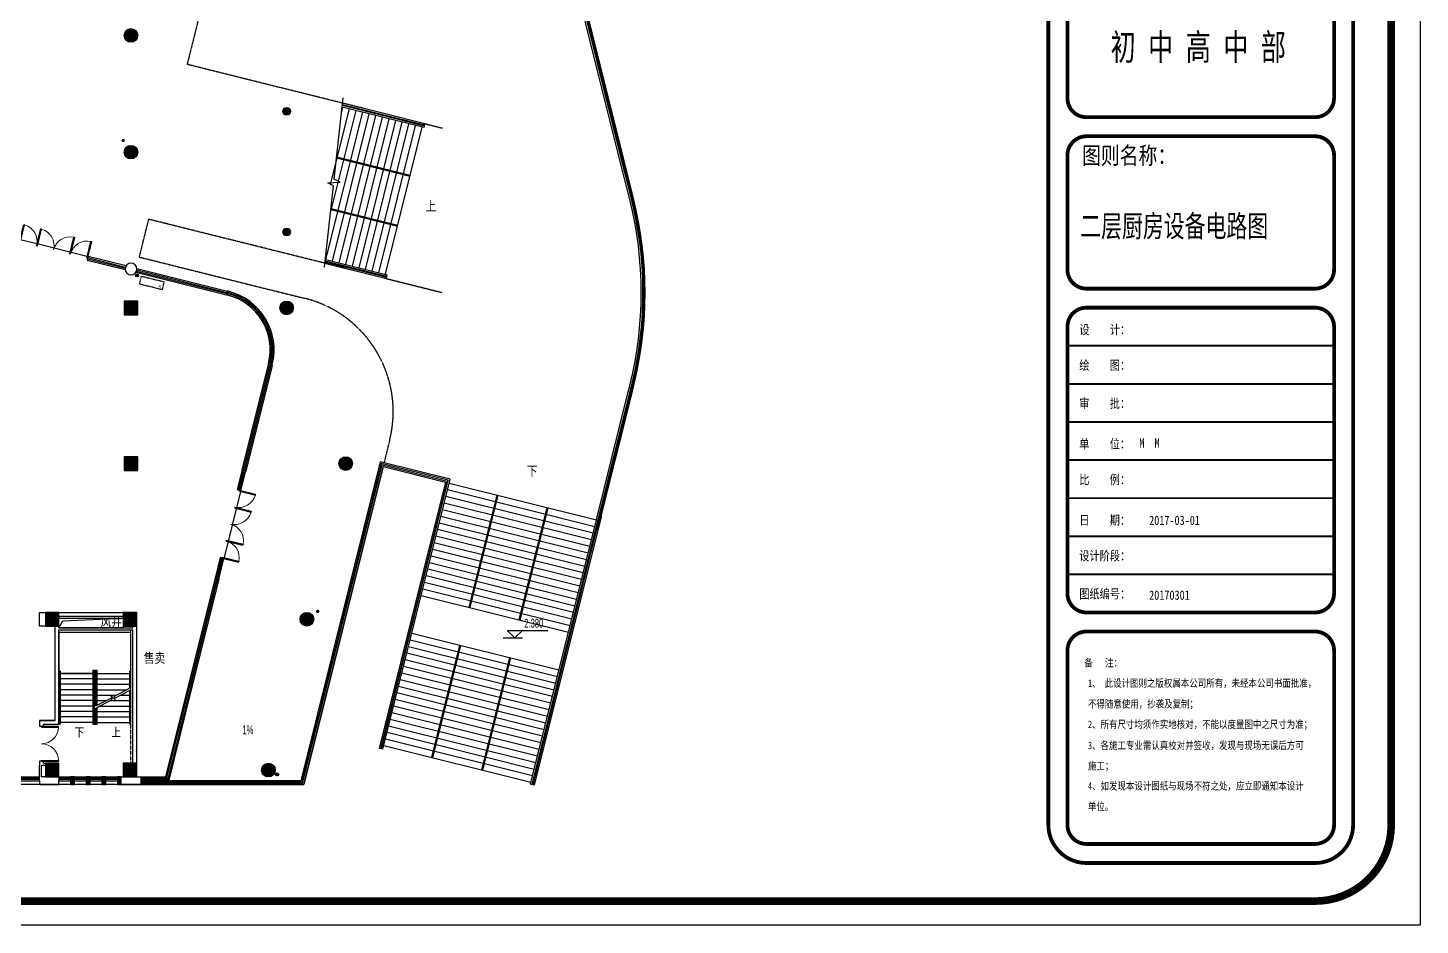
# Model space of a CAD drawing. Header units: inches. Extents: x -584 to 1446124, y -108140 to 99637.
# Drawn here: x 1154924 to 1226479, y 5780 to 51886 of the extents above; entities that cross this region are included whole.
import ezdxf

# ---------------------------------------------------------------- set-up
doc = ezdxf.new("R2010")
doc.units = ezdxf.units.IN
doc.header["$MEASUREMENT"] = 0
doc.linetypes.add('DASH', pattern=[0.35, 0.25, -0.1])
for name, color, linetype in [('0-空调出屋面', 41, 'Continuous'), ('0-雨水', 141, 'Continuous'), ('000外框', 7, 'Continuous'), ('COLUMN', 6, 'Continuous'), ('CURTWALL', 4, 'Continuous'), ('DIM_ELEV', 3, 'Continuous'), ('DIM_SYMB', 3, 'Continuous'), ('LG', 84, 'Continuous'), ('LVTRY', 6, 'Continuous'), ('PUB_HATCH', 8, 'Continuous'), ('PUB_TEXT', 151, 'Continuous'), ('STAIR', 6, 'Continuous'), ('WALL', 7, 'Continuous'), ('WINDOW', 3, 'Continuous'), ('外框', 7, 'Continuous'), ('空调', 205, 'Continuous')]:
    doc.layers.add(name, color=color, linetype=linetype)
doc.styles.add('_TCH_DIM', font='stylu.ttf')
doc.styles.add('HZ-1', font='MingLiU.ttf', dxfattribs={"width": 0.8})
doc.styles.add('宋体平面', font='', dxfattribs={"width": 0.8})
doc.styles.add('黑体', font='simhei.ttf', dxfattribs={"width": 0.7})
doc.styles.get('宋体平面').set_extended_font_data('SimSun')

# ---------------------------------------------------------------- blocks, each defined once
blk = doc.blocks.new('vhjkghkghkl')
at = {"layer": '空调', "linetype": 'DASH', "ltscale": 0.3}
blk.add_lwpolyline([(134071, 540199), (134071, 539779), (132871, 539779), (132871, 540199), (134071, 540199)], close=True, dxfattribs=at)
at = {"layer": '空调', "linetype": 'DASH', "ltscale": 0.3, "style": 'HZ-1'}
blk.add_text('AC', height=100, dxfattribs=at).set_placement((133846, 539867))
blk = doc.blocks.new('_YZH')
blk.add_circle((0, 0), 0.5)
at = {"layer": 'PUB_HATCH', "const_width": 0.5}
blk.add_lwpolyline([(-0.25, 0, 1), (0.25, 0, 1)], format="xyb", close=True, dxfattribs=at)
blk = doc.blocks.new('_FZH')
at = {"layer": 'WALL'}
blk.add_lwpolyline([(-0.5, -0.5), (0.5, -0.5), (0.5, 0.5), (-0.5, 0.5)], close=True, dxfattribs=at)
blk.add_solid([(-0.5, -0.5), (0.5, -0.5), (-0.5, 0.5), (0.5, 0.5)], dxfattribs=at)
blk = doc.blocks.new('$DorLib2D$00000001')
for p, q in [((0.45, 0.975), (0.5, 0.975)), ((0.45, 0), (0.45, 0.975)), ((0.5, 0), (0.5, 0.975)), ((0.5, 0), (0.45, 0))]:
    blk.add_line(p, q)
at = {"lineweight": 13}
blk.add_arc((0.475, 0), 0.975, 91.46928, 180, dxfattribs=at)
blk = doc.blocks.new('$DorLib2D$00000002')
for p, q in [((-0.5, 0), (-0.5, 0.4875)), ((-0.475, 0.4875), (-0.5, 0.4875)), ((-0.475, 0), (-0.475, 0.4875)), ((0.475, 0), (0.475, 0.4875)), ((0.475, 0.4875), (0.5, 0.4875)), ((0.5, 0), (0.5, 0.4875)), ((-0.5, 0), (-0.475, 0)), ((0.5, 0), (0.475, 0))]:
    blk.add_line(p, q)
at = {"lineweight": 13}
for centre, start, end in [((-0.4875, 0), 0, 88.53072), ((0.4875, 0), 91.46928, 180)]:
    blk.add_arc(centre, 0.4875, start, end, dxfattribs=at)
blk = doc.blocks.new('$WINLIB2D$00000001')
at = {"color": 0}
for points in [[(-0.5, 0.5), (-0.5, -0.5)], [(-0.5, 0.5), (0.5, 0.5)], [(0.5, 0.167), (-0.5, 0.167)], [(0.5, -0.5), (0.5, 0.5)], [(0.5, -0.167), (-0.5, -0.167)], [(-0.5, -0.5), (0.5, -0.5)]]:
    blk.add_lwpolyline(points, dxfattribs=at)

msp = doc.modelspace()

# ---------------------------------------------------------------- hatches: boundary and pattern name
at = {"layer": '0-空调出屋面'}
h = msp.add_hatch(dxfattribs=at)
h.set_pattern_fill('ANSI31', color=256, scale=10, style=0)
h.set_pattern_definition([(315, (1160471.967, 39231.344), (-11.2253, -11.2253), [])])
h.paths.add_polyline_path([(1160472, 39166.3, -1), (1160602, 39166.3, -1)])
h = msp.add_hatch(dxfattribs=at)
h.set_pattern_fill('ANSI31', color=256, scale=10, style=0)
h.set_pattern_definition([(315, (1167665.042, 13588.803), (-11.2253, -11.2253), [])])
h.paths.add_polyline_path([(1167665, 13523.8, -1), (1167795, 13523.8, -1)])
at = {"layer": '0-雨水'}
h = msp.add_hatch(color=256, dxfattribs=at)
edge = h.paths.add_edge_path()
edge.add_arc((1159823.9, 46098.6), 75, -180, 0, ccw=False)
edge.add_arc((1159823.9, 46098.6), 75, 0, 180, ccw=False)
h = msp.add_hatch(color=256, dxfattribs=at)
edge = h.paths.add_edge_path()
edge.add_arc((1169823.9, 21898.6), 75, 180, 360)
edge.add_arc((1169823.9, 21898.6), 75, 360, 540)

# ---------------------------------------------------------------- linework, layer by layer
at = {"linetype": 'DASH'}
msp.add_line((1160223.9, 14098.6), (1160223.9, 20948.6), dxfattribs=at)
msp.add_lwpolyline([(1159823.9, 21048.6), (1156523.9, 21048.6), (1156523.9, 21548.6), (1159823.9, 21548.6)], close=True)
msp.add_lwpolyline([(1156523.9, 21048.6), (1156718.5, 21414.8), (1159823.9, 21548.6)])
for centre in [(1168223.9, 47598.3), (1168223.9, 41398.3)]:
    msp.add_circle(centre, 200)
at = {"layer": '0-空调出屋面'}
for centre, radius in [((1160537, 39166.3), 75), ((1160537, 39166.3), 65), ((1167730, 13523.8), 75), ((1167730, 13523.8), 65)]:
    msp.add_circle(centre, radius, dxfattribs=at)
at = {"layer": '0-雨水', "linetype": 'DASH'}
for p, q in [((1175215.9, 46988.9), (1176223.9, 46737.6)), ((1173232.2, 39032.5), (1176223.9, 38286.6))]:
    msp.add_line(p, q, dxfattribs=at)
at = {"layer": '0-雨水', "const_width": 20}
for points in [[(1159898.9, 46098.6, -1), (1159748.9, 46098.6, -1), (1159898.9, 46098.6, -1)], [(1169748.9, 21898.6, 1), (1169898.9, 21898.6, 1), (1169748.9, 21898.6, 1)]]:
    msp.add_lwpolyline(points, format="xyb", dxfattribs=at)
at = {"layer": 'COLUMN'}
for p, q in [((1165181.5, 38360.2), (1165133.1, 38166.1)), ((1165133.1, 38166.1), (1165181.6, 38154)), ((1165230, 38348.1), (1165181.5, 38360.2)), ((1165181.6, 38154), (1165230, 38348.1)), ((1167293.9, 34638.6), (1167281.8, 34590.1)), ((1167281.8, 34590.1), (1167475.9, 34541.7)), ((1167488, 34590.2), (1167293.9, 34638.6)), ((1167475.9, 34541.7), (1167488, 34590.2)), ((1165927, 29156.4), (1165914.9, 29107.9)), ((1165914.9, 29107.9), (1166109, 29059.5)), ((1166121.1, 29108), (1165927, 29156.4)), ((1166109, 29059.5), (1166121.1, 29108)), ((1164560.2, 23674.3), (1164548.1, 23625.7)), ((1164548.1, 23625.7), (1164742.1, 23577.4)), ((1164754.2, 23625.9), (1164560.2, 23674.3)), ((1164742.1, 23577.4), (1164754.2, 23625.9)), ((1163193.3, 18192.1), (1163181.2, 18143.6)), ((1163181.2, 18143.6), (1163375.3, 18095.2)), ((1163387.4, 18143.7), (1163193.3, 18192.1)), ((1163375.3, 18095.2), (1163387.4, 18143.7)), ((1155523.9, 13198.6), (1155523.9, 12998.6)), ((1155523.9, 12998.6), (1156523.9, 12998.6)), ((1156523.9, 13398.6), (1155623.9, 13398.6)), ((1156523.9, 12998.6), (1156523.9, 13198.6)), ((1162017.9, 13414), (1161978.5, 13383.2)), ((1161978.5, 13383.2), (1162122.9, 13198.4)), ((1162162.3, 13229.1), (1162017.9, 13414)), ((1162122.9, 13198.4), (1162162.3, 13229.1))]:
    msp.add_line(p, q, dxfattribs=at)
for start, end in [(0, 180), (180, 0)]:
    msp.add_arc((1160223.9, 39493.2), 300, start, end, dxfattribs=at)
at = {"layer": 'CURTWALL'}
for p, q in [((1158018.8, 40146), (1157970.4, 39952)), ((1158002.7, 40081.3), (1159942.6, 39597.7)), ((1159973.6, 39658.7), (1158018.8, 40146)), ((1157970.4, 39952), (1159925.2, 39464.6)), ((1157986.6, 40016.7), (1159926.5, 39533)), ((1160505.1, 39388.7), (1165149.2, 38230.8)), ((1160521.2, 39453.4), (1165165.4, 38295.5)), ((1160522.5, 39521.8), (1165181.5, 38360.2)), ((1160474.1, 39327.7), (1165133.1, 38166.1)), ((1167281.8, 34590.1), (1165927, 29156.4)), ((1167346.5, 34574), (1165991.7, 29140.3)), ((1167411.2, 34557.8), (1166056.4, 29124.2)), ((1167475.9, 34541.7), (1166121.1, 29108)), ((1165914.9, 29107.9), (1165679.1, 28161.9)), ((1165979.6, 29091.8), (1165743.8, 28145.7)), ((1166044.3, 29075.7), (1165808.4, 28129.6)), ((1165873.1, 28113.5), (1166109, 29059.5)), ((1165679.1, 28161.9), (1165873.1, 28113.5)), ((1164808.2, 24668.8), (1164560.2, 23674.3)), ((1164872.8, 24652.7), (1164624.9, 23658.1)), ((1164937.5, 24636.6), (1164689.6, 23642)), ((1164754.2, 23625.9), (1165002.2, 24620.4)), ((1165002.2, 24620.4), (1164808.2, 24668.8)), ((1164548.1, 23625.7), (1163193.3, 18192.1)), ((1164612.8, 23609.6), (1163258, 18176)), ((1164677.5, 23593.5), (1163322.7, 18159.8)), ((1164742.1, 23577.4), (1163387.4, 18143.7)), ((1163181.2, 18143.6), (1161998.2, 13398.6)), ((1163245.9, 18127.4), (1162057.9, 13362.7)), ((1163310.6, 18111.3), (1162110, 13296)), ((1163375.3, 18095.2), (1162162.1, 13229.4)), ((1160723.9, 13398.6), (1161998.2, 13398.6)), ((1160723.9, 13331.9), (1162018.5, 13331.9)), ((1160723.9, 13265.2), (1162070.6, 13265.2)), ((1160723.9, 13198.6), (1162122.7, 13198.6)), ((1162123.2, 13198.6), (1162154.4, 13198.6)), ((1162162, 13228.9), (1162154.4, 13198.6))]:
    msp.add_line(p, q, dxfattribs=at)
for radius in [2900, 2966.7, 3033.3, 3100]:
    msp.add_arc((1164480, 35340.2), radius, 346, 76, dxfattribs=at)
at = {"layer": 'DIM_ELEV'}
for p, q in [((1179952.7, 20538), (1179562.7, 20928)), ((1179562.7, 20928), (1181640.3, 20928)), ((1179952.7, 20538), (1180342.7, 20928)), ((1179346.7, 20538), (1180342.7, 20538))]:
    msp.add_line(p, q, dxfattribs=at)
at = {"layer": 'DIM_SYMB'}
msp.add_lwpolyline([(1170170, 39591.5), (1170633.8, 43770.4), (1170333.4, 43919.1), (1170971.8, 43960), (1170671.1, 44105.9), (1171134.9, 48284.8)], dxfattribs=at)
for points in [[(1175215.1, 42775.2, 0, 0, 0), (1172663.2, 43411.5, 120, 0, 0), (1172226.6, 43520.3, 0, 0, 0)], [(1180646.6, 28702.6, 0, 0, 0), (1177187.5, 14828.9, 120, 0, 0), (1177078.6, 14392.3, 0, 0, 0)], [(1157423.9, 16058.6, 0, 0, 0), (1157423.9, 19768.6, 0, 0, 0), (1159323.9, 19768.6, 0, 0, 0), (1159323.9, 17988.6, 104, 0, 0), (1159323.9, 17598.6, 0, 0, 0)], [(1166273.7, 16149.8, 0, 0, 0), (1167592.6, 17696.9, 104, 0, 0), (1167845.6, 17993.7, 0, 0, 0)], [(1159323.9, 16058.6, 0, 0, 0), (1159323.9, 16928.6, 104, 0, 0), (1159323.9, 17318.6, 0, 0, 0)]]:
    msp.add_lwpolyline(points, format="xyseb", dxfattribs=at)
at = {"layer": 'LG'}
for p, q in [((1175303.8, 46838.2), (1171090.9, 47888.6)), ((1175315.9, 46886.7), (1171096.5, 47938.7)), ((1170793.2, 45205.9), (1174559.6, 44266.9)), ((1170798.7, 45256.1), (1174571.7, 44315.4)), ((1170498.2, 42548.4), (1173918.5, 41695.6)), ((1170503.8, 42598.5), (1173930.6, 41744.1)), ((1170200.5, 39865.7), (1173368.4, 39075.8)), ((1170206, 39915.8), (1173380.5, 39124.4)), ((1173089, 29495.9), (1169006.9, 13123.6)), ((1169046, 13073.6), (1173125.4, 29435.3)), ((1176533.5, 28637.1), (1173089, 29495.9)), ((1173125.4, 29435.3), (1176472.9, 28600.6)), ((1173092.2, 14834.6), (1176533.5, 28637.1)), ((1176472.9, 28600.6), (1173043.7, 14846.7)), ((1177610.7, 22106.7), (1179050.1, 27880)), ((1177659.2, 22094.6), (1179098.6, 27867.9)), ((1180182, 21465.6), (1181621.4, 27238.9)), ((1180230.5, 21453.5), (1181669.9, 27226.8)), ((1175687.4, 14392.9), (1177126.8, 20166.1)), ((1175735.9, 14380.8), (1177175.4, 20154)), ((1178258.7, 13751.8), (1179698.1, 19525)), ((1178307.2, 13739.7), (1179746.6, 19512.9)), ((1169006.9, 13123.6), (1160723.9, 13123.6)), ((1160723.9, 13073.6), (1169046, 13073.6))]:
    msp.add_line(p, q, dxfattribs=at)
for points in [[(1172612.9, 88475.2), (1173012.3, 86873.6), (1175012.3, 86873.6), (1185372.8, 45319.9), (1185893.1, 43233, -0.1217348), (1185985.8, 33691.9), (1180833.1, 13006.8)], [(1172664.5, 88475.2), (1173051.3, 86923.6), (1175051.3, 86923.6), (1185421.3, 45332), (1185941.6, 43245.3, -0.121736), (1186034.4, 33680.1), (1180881.7, 12994.7)]]:
    msp.add_lwpolyline(points, format="xyb", dxfattribs=at)
at = {"layer": 'LVTRY'}
for p, q in [((1156323.9, 21148.6), (1155523.9, 21148.6)), ((1156323.9, 16298.6), (1155523.9, 16298.6))]:
    msp.add_line(p, q, dxfattribs=at)
at = {"layer": 'STAIR', "linetype": 'DASH', "ltscale": 3}
for p, q in [((1163774, 52677.8), (1163108.3, 50007.7)), ((1171104.8, 48014), (1163108.3, 50007.7)), ((1172154.5, 47752.3), (1171104.8, 48014)), ((1161124.6, 42051.3), (1160640.7, 40110.7)), ((1171241.8, 39528.8), (1161124.6, 42051.3)), ((1160640.7, 40110.7), (1169151.6, 37988.7)), ((1173521.9, 30715.4), (1173228.4, 29538.4))]:
    msp.add_line(p, q, dxfattribs=at)
at = {"layer": 'STAIR'}
for p, q in [((1175334, 46959.5), (1171104.8, 48014)), ((1170245.2, 39983.4), (1172132.2, 47551.7)), ((1170245.2, 39983.4), (1172132.2, 47551.7)), ((1170477.5, 42361.8), (1171792.6, 47636.4)), ((1170486.2, 43843.5), (1171453, 47721)), ((1170584.8, 39898.7), (1172471.8, 47467)), ((1170924.4, 39814), (1172811.4, 47382.3)), ((1171056.3, 47576.7), (1171113.4, 47805.7)), ((1175285.7, 46765.4), (1171082.6, 47813.4)), ((1171264, 39729.4), (1173151, 47297.7)), ((1171603.6, 39644.7), (1173490.6, 47213)), ((1171943.2, 39560), (1173830.2, 47128.3)), ((1172282.8, 39475.3), (1174169.8, 47043.6)), ((1172622.4, 39390.7), (1174509.4, 46959)), ((1172962, 39306), (1174849, 46874.3)), ((1173301.6, 39221.3), (1175188.6, 46789.6)), ((1175285.7, 46765.4), (1175334, 46959.5)), ((1170192.1, 39790.5), (1173350.3, 39003.1)), ((1170214.4, 39991.1), (1173398.7, 39197.1)), ((1173350.3, 39003.1), (1173398.7, 39197.1)), ((1173034.3, 29586.8), (1168948.3, 13198.6)), ((1173180, 29344.4), (1169104.6, 12998.6)), ((1176624.4, 28691.7), (1173034.3, 29586.8)), ((1173180, 29344.4), (1176382, 28546)), ((1169104.6, 12998.6), (1173176.6, 29330.8)), ((1173165, 14816.5), (1176624.4, 28691.7)), ((1176382, 28546), (1172970.9, 14864.8)), ((1176491.2, 28157.3), (1184059.5, 26270.3)), ((1176575.9, 28496.9), (1184144.2, 26609.9)), ((1176321.9, 27478.1), (1183890.2, 25591.1)), ((1176406.5, 27817.7), (1183974.8, 25930.7)), ((1176152.5, 26798.9), (1183720.8, 24911.9)), ((1176237.2, 27138.5), (1183805.5, 25251.5)), ((1175898.5, 25780), (1183466.8, 23893)), ((1175983.2, 26119.6), (1183551.5, 24232.7)), ((1176067.8, 26459.2), (1183636.1, 24572.3)), ((1175729.1, 25100.8), (1183297.4, 23213.8)), ((1175813.8, 25440.4), (1183382.1, 23553.4)), ((1175559.8, 24421.6), (1183128.1, 22534.6)), ((1175644.5, 24761.2), (1183212.8, 22874.2)), ((1175390.5, 23742.4), (1182958.8, 21855.4)), ((1175475.1, 24082), (1183043.4, 22195)), ((1175221.1, 23063.2), (1182789.4, 21176.2)), ((1175305.8, 23402.8), (1182874.1, 21515.8)), ((1175136.4, 22723.6), (1182704.7, 20836.6)), ((1160223.9, 20818.6), (1156523.9, 20818.6)), ((1156523.9, 20818.6), (1156523.9, 18838.6)), ((1160223.9, 18838.6), (1160223.9, 20818.6)), ((1174652.6, 20783), (1182220.9, 18896)), ((1174483.2, 20103.8), (1182051.6, 18216.8)), ((1174567.9, 20443.4), (1182136.2, 18556.4)), ((1174313.9, 19424.6), (1181882.2, 17537.6)), ((1174398.6, 19764.2), (1181966.9, 17877.2)), ((1156523.9, 18838.6), (1156523.9, 16098.6)), ((1156583.9, 18838.6), (1156523.9, 18838.6)), ((1156523.9, 18838.6), (1156523.9, 18718.6)), ((1156523.9, 18718.6), (1156523.9, 16198.6)), ((1156583.9, 18838.6), (1156583.9, 16098.6)), ((1158263.9, 18718.6), (1156583.9, 18718.6)), ((1156583.9, 18718.6), (1158263.9, 18718.6)), ((1158483.9, 18868.6), (1158263.9, 18868.6)), ((1158263.9, 18868.6), (1158263.9, 16098.6)), ((1158423.9, 18808.6), (1158323.9, 18808.6)), ((1158323.9, 18808.6), (1158323.9, 16158.6)), ((1158323.9, 18718.6), (1158323.9, 16198.6)), ((1158323.9, 18718.6), (1158423.9, 18718.6)), ((1158423.9, 17047.3), (1158423.9, 18808.6)), ((1158423.9, 17047.3), (1158423.9, 18718.6)), ((1158483.9, 17078.4), (1158483.9, 18868.6)), ((1158483.9, 18718.6), (1160163.9, 18718.6)), ((1158483.9, 18718.6), (1160163.9, 18718.6)), ((1160163.9, 17951.4), (1160163.9, 18838.6)), ((1160163.9, 18838.6), (1160223.9, 18838.6)), ((1160223.9, 17982.6), (1160223.9, 18838.6)), ((1160223.9, 18718.6), (1160223.9, 18838.6)), ((1160223.9, 17982.6), (1160223.9, 18718.6)), ((1174144.6, 18745.4), (1181712.9, 16858.4)), ((1174229.2, 19085), (1181797.5, 17198)), ((1158263.9, 18438.6), (1156583.9, 18438.6)), ((1158263.9, 18158.6), (1156583.9, 18158.6)), ((1158483.9, 18438.6), (1160163.9, 18438.6)), ((1158483.9, 18158.6), (1160163.9, 18158.6)), ((1159374.7, 17541.3), (1160223.9, 17982.6)), ((1173975.2, 18066.2), (1181543.5, 16179.2)), ((1174059.9, 18405.8), (1181628.2, 16518.8)), ((1158263.9, 17878.6), (1156583.9, 17878.6)), ((1158263.9, 17598.6), (1156583.9, 17598.6)), ((1158263.9, 17318.6), (1156583.9, 17318.6)), ((1158423.9, 17047.3), (1159233, 17467.7)), ((1158423.9, 16934.6), (1159255.3, 17366.6)), ((1158483.9, 17878.6), (1160023.7, 17878.6)), ((1158483.9, 17598.6), (1159484.8, 17598.6)), ((1158483.9, 17318.6), (1158946, 17318.6)), ((1159162.9, 17318.6), (1160163.9, 17318.6)), ((1159255.3, 17366.6), (1159216.8, 17540.8)), ((1159216.8, 17540.8), (1159415, 17359)), ((1159415, 17359), (1159374.7, 17541.3)), ((1159397, 17440.3), (1160223.9, 17869.9)), ((1159701.7, 17598.6), (1160163.9, 17598.6)), ((1160163.9, 16098.6), (1160163.9, 17838.7)), ((1160223.9, 16198.6), (1160223.9, 17869.9)), ((1160223.9, 16098.6), (1160223.9, 17869.9)), ((1173805.9, 17387), (1181374.2, 15500)), ((1173890.5, 17726.6), (1181458.8, 15839.6)), ((1158263.9, 17038.6), (1156583.9, 17038.6)), ((1158263.9, 16758.6), (1156583.9, 16758.6)), ((1158263.9, 16478.6), (1156583.9, 16478.6)), ((1158423.9, 16198.6), (1158423.9, 16934.6)), ((1158423.9, 16158.6), (1158423.9, 16934.6)), ((1158483.9, 16098.6), (1158483.9, 16965.8)), ((1158483.9, 16758.6), (1160163.9, 16758.6)), ((1158483.9, 16478.6), (1160163.9, 16478.6)), ((1158624, 17038.6), (1160163.9, 17038.6)), ((1173636.5, 16707.8), (1181204.8, 14820.8)), ((1173721.2, 17047.4), (1181289.5, 15160.4)), ((1156583.9, 16098.6), (1156523.9, 16098.6)), ((1158263.9, 16198.6), (1156583.9, 16198.6)), ((1158263.9, 16098.6), (1158483.9, 16098.6)), ((1158423.9, 16198.6), (1158323.9, 16198.6)), ((1158323.9, 16158.6), (1158423.9, 16158.6)), ((1158483.9, 16198.6), (1160163.9, 16198.6)), ((1160163.9, 16098.6), (1160223.9, 16098.6)), ((1173467.2, 16028.6), (1181035.5, 14141.6)), ((1173551.8, 16368.2), (1181120.2, 14481.2)), ((1173297.8, 15349.4), (1180866.1, 13462.4)), ((1173382.5, 15689), (1180950.8, 13802)), ((1173165, 14816.5), (1172970.9, 14864.8)), ((1173213.2, 15009.8), (1180781.5, 13122.8)), ((1173213.2, 15009.8), (1180781.5, 13122.8)), ((1160723.9, 12998.6), (1124523.9, 12998.6)), ((1168948.3, 13198.6), (1160723.9, 13198.6)), ((1160723.9, 12998.6), (1169104.6, 12998.6))]:
    msp.add_line(p, q, dxfattribs=at)
for points in [[(1184144.2, 26609.9), (1185766.7, 33117.4), (1185858, 33483.6, 0.1227846), (1185858, 43063.7), (1185337.8, 45150.2), (1174953.7, 86798.6), (1172953.7, 86798.6), (1172535.6, 88475.2)], [(1184223.9, 26102.7), (1185960.8, 33069), (1186052.1, 33435.3, 0.1227846), (1186052.1, 43112.1), (1185531.8, 45198.6), (1175109.9, 86998.6), (1173109.9, 86998.6), (1172741.8, 88475.2)]]:
    msp.add_lwpolyline(points, format="xyb", dxfattribs=at)
msp.add_lwpolyline([(1184386.6, 26755.6), (1180951.3, 12977.4), (1180757.3, 13025.7), (1184144.2, 26609.9)], dxfattribs=at)
at = {"layer": 'STAIR', "linetype": 'DASH', "ltscale": 3}
msp.add_arc((1167700.1, 32166.9), 6000, 346, 76, dxfattribs=at)
at = {"layer": 'WALL'}
for p, q in [((1156523.9, 21848.6), (1159823.9, 21848.6)), ((1156523.9, 21648.6), (1159823.9, 21648.6)), ((1156323.9, 21048.6), (1156323.9, 21148.6)), ((1156323.9, 16298.6), (1156323.9, 21048.6)), ((1156523.9, 21048.6), (1156523.9, 21148.6)), ((1156523.9, 21048.6), (1160323.9, 21048.6)), ((1156523.9, 16098.6), (1156523.9, 20948.6)), ((1156523.9, 20948.6), (1160323.9, 20948.6)), ((1160323.9, 21048.6), (1160323.9, 21148.6)), ((1160323.9, 14098.6), (1160323.9, 20948.6)), ((1160523.9, 21048.6), (1160523.9, 21148.6)), ((1160523.9, 14098.6), (1160523.9, 21048.6)), ((1155523.9, 16298.6), (1155523.9, 15998.6)), ((1155523.9, 16298.6), (1156323.9, 16298.6)), ((1155523.9, 15998.6), (1155723.9, 15998.6)), ((1155723.9, 15998.6), (1155723.9, 16098.6)), ((1155723.9, 16098.6), (1156523.9, 16098.6)), ((1155723.9, 14198.6), (1155523.9, 14198.6)), ((1155523.9, 14198.6), (1155523.9, 13998.6)), ((1155523.9, 13398.6), (1155523.9, 13998.6)), ((1155623.9, 13398.6), (1155623.9, 13998.6)), ((1155623.9, 13998.6), (1155823.9, 13998.6)), ((1155723.9, 14098.6), (1155723.9, 14198.6)), ((1155723.9, 14098.6), (1155823.9, 14098.6)), ((1154123.9, 13398.6), (1155523.9, 13398.6)), ((1154123.9, 13198.6), (1155523.9, 13198.6)), ((1159723.9, 13398.6), (1160723.9, 13398.6)), ((1159723.9, 12998.6), (1160723.9, 12998.6)), ((1160723.9, 13398.6), (1160723.9, 12998.6))]:
    msp.add_line(p, q, dxfattribs=at)
msp.add_lwpolyline([(1155823.9, 21148.6), (1155523.9, 21148.6), (1155523.9, 21848.6), (1155823.9, 21848.6)], dxfattribs=at)
at = {"layer": 'WINDOW'}
for p, q in [((1154525.8, 41017), (1155399, 40799.2)), ((1155399, 40799.2), (1157145.6, 40363.8)), ((1157145.6, 40363.8), (1158018.8, 40146)), ((1165873.1, 28113.5), (1165655.4, 27240.2)), ((1165655.4, 27240.2), (1165219.9, 25493.7)), ((1165219.9, 25493.7), (1165002.2, 24620.4))]:
    msp.add_line(p, q, dxfattribs=at)
at = {"layer": '外框', "lineweight": -2}
for p, q in [((1226478.5, 99636.8), (1226478.5, 5779.8)), ((1226478.5, 5779.8), (1092541.1, 5779.8))]:
    msp.add_line(p, q, dxfattribs=at)
for points, const_width in [([(1097744.8, 7015.2), (1221075.8, 7015.2, 0.4142136), (1224991.1, 10930.4), (1224991.1, 94453.3, 0.4142136), (1221075.8, 98368.5), (1097744.8, 98368.5, 0.4142136), (1093829.6, 94453.3), (1093829.6, 10930.4, 0.4142136)], 391.5), ([(1209330, 8972.8), (1221075.8, 8972.8, 0.4142136), (1223033.5, 10930.4), (1223033.5, 94453.3, 0.4142136), (1221075.8, 96410.9), (1209330, 96410.9, 0.4142136), (1207372.4, 94453.3), (1207372.4, 10930.4, 0.4142136)], 195.8), ([(1209330, 47295.7), (1221075.8, 47295.7, 0.4142136), (1222054.7, 48274.5), (1222054.7, 54147.4, 0.4142136), (1221075.8, 55126.2), (1209330, 55126.2, 0.4142136), (1208351.2, 54147.4), (1208351.2, 48274.5, 0.4142136)], 195.8), ([(1209330, 38486.3), (1221075.8, 38486.3, 0.4142136), (1222054.7, 39465.1), (1222054.7, 45338, 0.4142136), (1221075.8, 46316.8), (1209330, 46316.8, 0.4142136), (1208351.2, 45338), (1208351.2, 39465.1, 0.4142136)], 195.8), ([(1209330, 21846.4), (1221075.8, 21846.4, 0.4142136), (1222054.7, 22825.2), (1222054.7, 36528.7, 0.4142136), (1221075.8, 37507.5), (1209330, 37507.5, 0.4142136), (1208351.2, 36528.7), (1208351.2, 22825.2, 0.4142136)], 195.8), ([(1209330, 9951.6), (1221075.8, 9951.6, 0.4142136), (1222054.7, 10930.4), (1222054.7, 19888.8, 0.4142136), (1221075.8, 20867.6), (1209330, 20867.6, 0.4142136), (1208351.2, 19888.8), (1208351.2, 10930.4, 0.4142136)], 195.8)]:
    msp.add_lwpolyline(points, format="xyb", close=True, dxfattribs=dict(at, const_width=const_width))
at = {"layer": '外框', "lineweight": -2, "const_width": 97.9}
for points in [[(1208351.2, 35549.9), (1222054.7, 35549.9)], [(1208351.2, 33592.2), (1222054.7, 33592.2)], [(1208351.2, 31634.6), (1222054.7, 31634.6)], [(1208351.2, 29676.9), (1222054.7, 29676.9)], [(1208351.2, 27719.3), (1222054.7, 27719.3)], [(1208351.2, 25761.7), (1222054.7, 25761.7)], [(1208351.2, 23804), (1222054.7, 23804)]]:
    msp.add_lwpolyline(points, dxfattribs=at)

# ---------------------------------------------------------------- block references
at = {"layer": 'COLUMN'}
for name, p, xscale, yscale, zscale in [('_YZH', (1160223.9, 51498.6), 700, 700, 700), ('_YZH', (1168223.9, 47598.3), 400, 400, 400), ('_YZH', (1160223.9, 45498.6), 700, 700, 700), ('_YZH', (1168223.9, 41398.3), 400, 400, 400), ('_FZH', (1160223.9, 37498.6), 700, 700, 700), ('_YZH', (1168223.9, 37498.6), 700, 700, 700), ('_FZH', (1160223.9, 29498.6), 700, 700, 700), ('_YZH', (1171260.3, 29498.6), 700, 700, 700), ('_FZH', (1156173.9, 21498.6), 700, 700, 700), ('_FZH', (1160173.9, 21498.6), 700, 700, 700), ('_YZH', (1169265.7, 21498.6), 700, 700, 700), ('_FZH', (1156173.9, 13748.6), 700, 700, 700), ('_FZH', (1160173.9, 13748.6), 700, 700, 700), ('_YZH', (1167290.4, 13745.8), 700, 700, 700), ('_FZH', (1157223.9, 13198.6), 200, 400, 400), ('_FZH', (1158023.9, 13198.6), 200, 400, 400), ('_FZH', (1158823.9, 13198.6), 200, 400, 400), ('_FZH', (1159623.9, 13198.6), 200, 400, 400)]:
    msp.add_blockref(name, p, dxfattribs=dict(at, xscale=xscale, yscale=yscale, zscale=zscale))
at = {"layer": 'WINDOW'}
for name, p, xscale, yscale, zscale, rotation in [('$DorLib2D$00000001', (1154938.2, 40811.1), -900.0000000000982, 900, -900, 346.000000000001), ('$DorLib2D$00000002', (1156248.1, 40484.5), -1799.99999999997, 1800, -1800, 345.9999999999991), ('$DorLib2D$00000001', (1157558, 40157.9), 900.0000000000982, 900, 900, 346.0000000000009), ('$DorLib2D$00000001', (1165667.2, 27701), -899.9999999999711, 900, -900, 256.0000000000027), ('$DorLib2D$00000002', (1165340.6, 26391.1), -1799.999999999999, 1800, -1800, 256.0000000000032), ('$DorLib2D$00000001', (1165014, 25081.2), 899.9999999999711, 900, 900, 256.0000000000027), ('$DorLib2D$00000002', (1155623.9, 15098.6), -1800, -1800, -1800, 89.99999999997779)]:
    msp.add_blockref(name, p, dxfattribs=dict(at, xscale=xscale, yscale=yscale, zscale=zscale, rotation=rotation))
for p, xscale, yscale, zscale in [((1154823.9, 13298.6), 1400, 200, 1400), ((1156823.9, 13298.6), 600, 200, 600), ((1157623.9, 13298.6), 600, -200, 600), ((1158423.9, 13298.6), 600, 200, 600), ((1159223.9, 13298.6), 600, -200, 600)]:
    msp.add_blockref('$WINLIB2D$00000001', p, dxfattribs=dict(at, xscale=xscale, yscale=yscale, zscale=zscale))
at = {"layer": '空调', "rotation": 345.9999999756818}
msp.add_blockref('vhjkghkghkl', (901149.6, -452878.5), dxfattribs=at)

# ---------------------------------------------------------------- texts
at = {"layer": '000外框', "style": '黑体', "width": 0.7}
msp.add_text('二层厨房设备电路图', height=1124.25, dxfattribs=at).set_placement((1209007.3, 41141.3))
at = {"layer": '000外框', "insert": (1210568.8, 51573.4), "char_height": 1349.1, "width": 14061.479, "attachment_point": 1, "style": '黑体'}
msp.add_mtext('初 中 高 中 部', dxfattribs=at)
at = {"layer": 'PUB_TEXT', "style": '_TCH_DIM'}
for s, height, width, p in [('上', 506.4, 0.8, (1175367.9, 42474.6)), ('下', 506.4, 0.8, (1180570.7, 28855.4)), ('风井', 506.38, 0.8, (1158657.9, 21112.4)), ('2.380', 455, 0.64, (1180436.5, 21064.5)), ('售卖', 506.38, 0.8, (1160878.7, 19253.8)), ('下', 438.9, 0.8, (1157325.1, 15467.1)), ('上', 438.9, 0.8, (1159215.4, 15467.1)), ('1%%%', 455, 0.64, (1165949.4, 15591))]:
    msp.add_text(s, height=height, dxfattribs=dict(at, width=width)).set_placement(p)
at = {"layer": '外框', "style": '宋体平面', "width": 0.8}
msp.add_text('图则名称：', height=886.88, dxfattribs=at).set_placement((1209100.4, 44882.4))
at = {"layer": '外框', "lineweight": -2, "style": '宋体平面', "width": 0.8}
for s, height, p in [('设    计：', 479.43, (1208959.7, 36141.9)), ('绘    图：', 479.43, (1208959.7, 34310.2)), ('审    批：', 479.43, (1208959.7, 32352.5)), ('单    位：', 479.43, (1208959.7, 30269)), ('M  M', 479.43, (1212047.4, 30316.9)), ('比    例：', 479.43, (1208959.7, 28437.3)), ('日    期：', 479.43, (1208959.7, 26353.8)), ('2017-03-01', 479.43, (1212550.7, 26340.6)), ('设计阶段：', 479.43, (1208959.7, 24522)), ('图纸编号：', 479.43, (1208959.7, 22564.4)), ('20170301', 479.43, (1212550.7, 22497)), ('备   注：', 388.34, (1209217.5, 19062.2)), ('1、 此设计图则之版权属本公司所有，未经本公司书面批准，', 388.341, (1209406.5, 18019.8)), ('不得随意使用，抄袭及复制；', 388.341, (1209406.5, 16954.2)), ('2、所有尺寸均须作实地核对，不能以度量图中之尺寸为准；', 388.341, (1209406.5, 15902.6)), ('3、各施工专业需认真校对并签收，发现与现场无误后方可', 388.341, (1209406.5, 14820.9)), ('施工；', 388.34, (1209406.5, 13768.8)), ('4、如发现本设计图纸与现场不符之处，应立即通知本设计', 388.341, (1209406.5, 12737.3)), ('单位。', 388.34, (1209406.5, 11685.2))]:
    msp.add_text(s, height=height, dxfattribs=at).set_placement(p)

doc.saveas('drawing.dxf')
